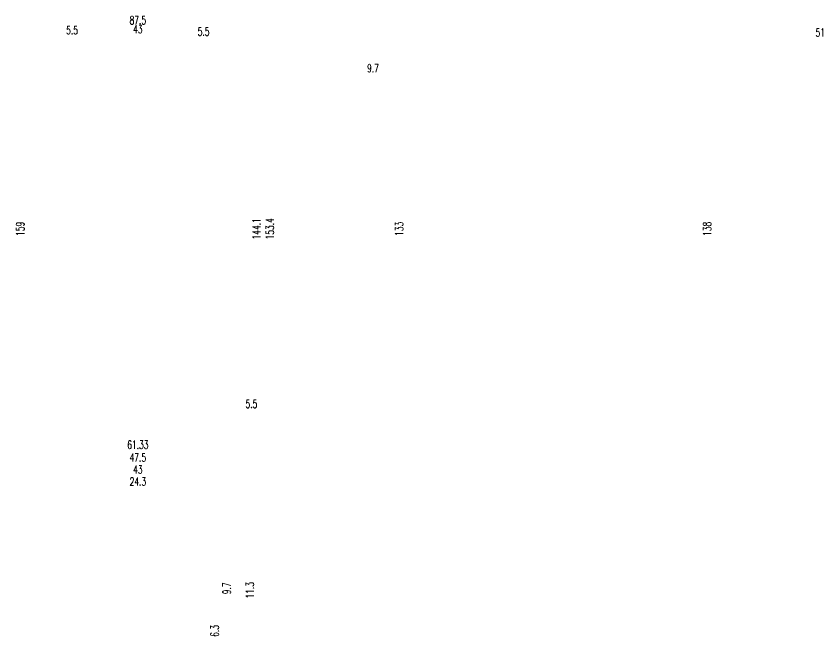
# Model space of a CAD drawing. Header units: millimetres. Extents: x -20636 to -19859, y 14357 to 14654.
# Drawn here: x -20203.2 to -19859, y 14378 to 14642.4 of the extents above; entities that cross this region are included whole.
import ezdxf

# ---------------------------------------------------------------- set-up
doc = ezdxf.new("R2010")
doc.units = ezdxf.units.MM
doc.layers.add('dim', color=3, linetype='Continuous')
doc.styles.add('romans', font='romans.shx', dxfattribs={"width": 0.67, "bigfont": 'fangsong.shx'})

msp = doc.modelspace()

# ---------------------------------------------------------------- texts
at = {"layer": 'dim', "color": 3, "char_height": 3.5, "attachment_point": 5, "style": 'romans'}
for s, insert in [('87.5', (-20151.224, 14640.679)), ('5.5', (-20179.268, 14636.417)), ('43', (-20151.224, 14636.84)), ('5.5', (-20123.181, 14635.821)), ('51', (-19860.112, 14635.458)), ('9.7', (-20050.91, 14620.228)), ('5.5', (-20102.768, 14476.953)), ('61.33', (-20151.224, 14459.527)), ('47.5', (-20151.224, 14454.102)), ('43', (-20151.224, 14448.961)), ('24.3', (-20151.224, 14443.853))]:
    msp.add_mtext(s, dxfattribs=dict(at, insert=insert))
at = {"layer": 'dim', "color": 3, "char_height": 3.5, "attachment_point": 5, "rotation": 90, "style": 'romans'}
for s, insert in [('159', (-20201.4, 14551.654)), ('144.1', (-20100.632, 14551.654)), ('153.4', (-20094.932, 14551.659)), ('133', (-20039.756, 14551.654)), ('138', (-19908.361, 14551.654)), ('9.7', (-20113.297, 14398.24)), ('11.3', (-20103.439, 14397.44)), ('6.3', (-20118.45, 14380.089))]:
    msp.add_mtext(s, dxfattribs=dict(at, insert=insert))

doc.saveas('drawing.dxf')
